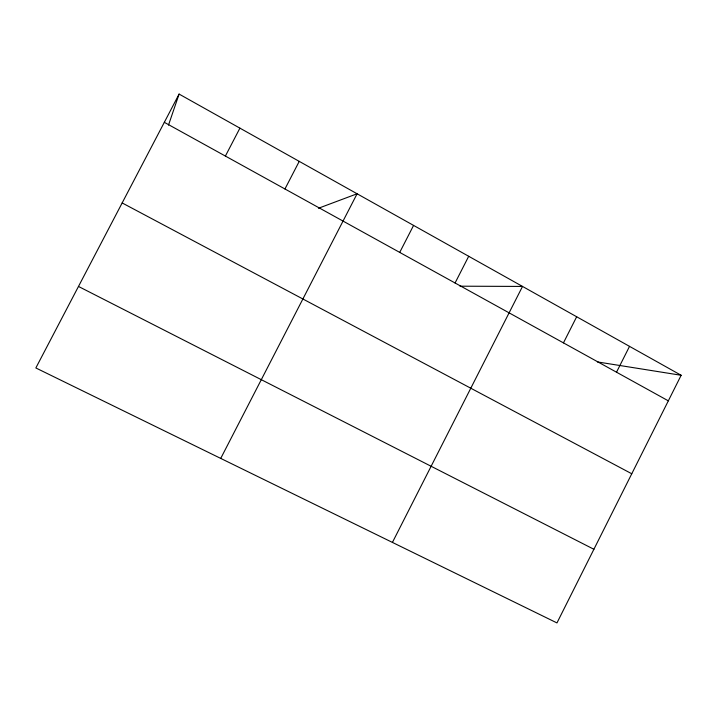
<?xml version="1.0" encoding="UTF-8"?>
<svg xmlns="http://www.w3.org/2000/svg" width="717" height="717" viewBox="0 0 717 717"><rect width="100%" height="100%" fill="white"/><g stroke="black" fill="none" stroke-linecap="round" stroke-linejoin="round"><path stroke-width="1.08" d="M168.495 125.116L179.098 94.079L681.15 375.278L556.966 622.921L35.85 367.955L179.098 94.079M616.512 372.204L629.526 346.365M563.454 342.878L576.665 316.762M392.423 542.419L522.523 286.433L460.027 286.191M455.071 282.982L468.703 256.283M399.728 252.402L413.575 225.416M220.728 458.414L357.102 193.778L318.438 208.262M284.945 188.974L299.24 161.37M225.389 156.064L239.917 128.146M597.342 361.915L681.15 375.278M78.485 286.45L593.9 549.276M122.159 202.938L631.767 473.767M164.327 122.32L668.334 400.839"/></g></svg>
